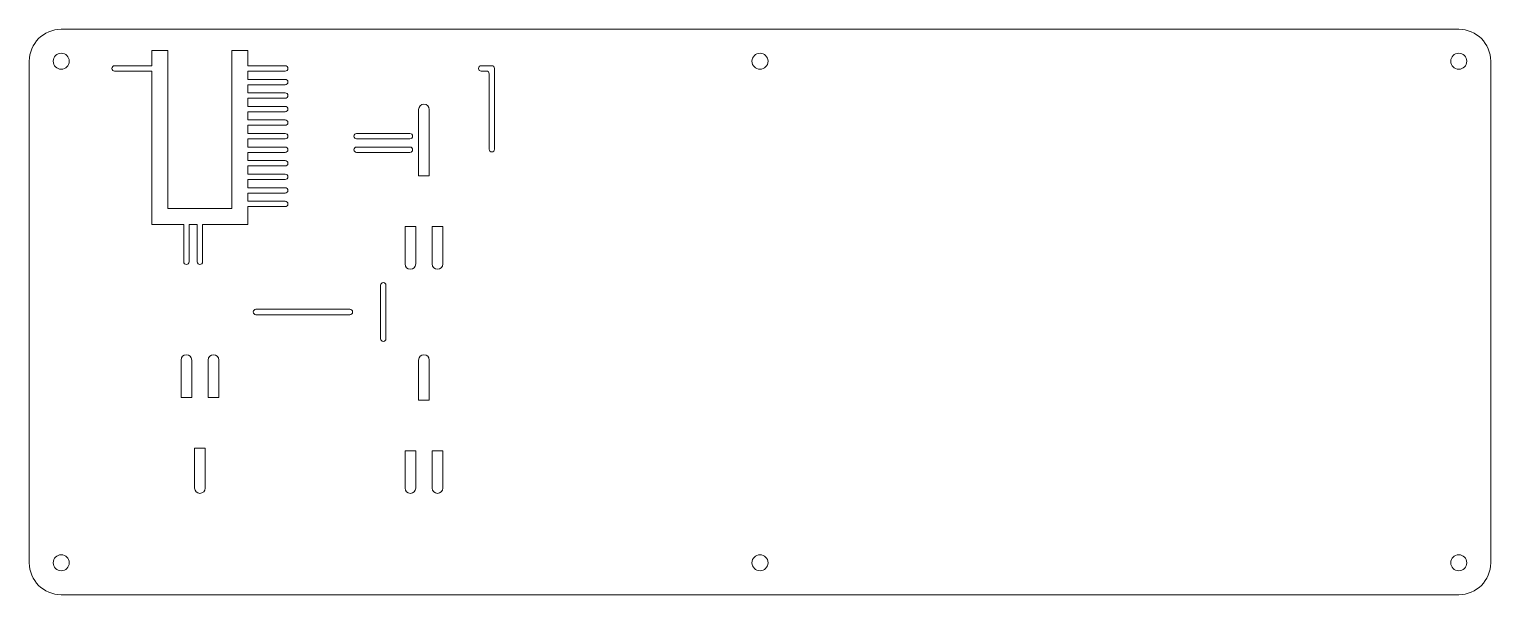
# Model space of a CAD drawing. Header units: millimetres. Extents: x 0 to 274, y -106 to 0.
import ezdxf

# ---------------------------------------------------------------- set-up
doc = ezdxf.new("R2010")
doc.units = ezdxf.units.MM
doc.header["$MEASUREMENT"] = 0

msp = doc.modelspace()

# ---------------------------------------------------------------- linework, layer by layer
at = {"color": 5, "linetype": 'Continuous', "lineweight": 15, "true_color": 0x0000ff}
for p, q in [((268, 0), (6, 0)), ((0, -6), (0, -100)), ((274, -100), (274, -6)), ((6, -106), (268, -106))]:
    msp.add_line(p, q, dxfattribs=at)
at = {"color": 1, "linetype": 'Continuous', "lineweight": 15, "true_color": 0xff0000}
for p, q in [((26, -4), (23, -4)), ((23, -4), (23, -6.85)), ((26, -33.6), (26, -4)), ((41, -4), (38, -4)), ((38, -4), (38, -33.6)), ((41, -6.85), (41, -4)), ((23, -6.85), (16, -6.85)), ((16, -7.85), (23, -7.85)), ((23, -7.85), (23, -36.6)), ((48, -6.85), (41, -6.85)), ((41, -9.39), (41, -7.85)), ((41, -7.85), (48, -7.85)), ((86.72, -6.85), (84.72, -6.85)), ((84.72, -7.85), (85.72, -7.85)), ((87.22, -22.51), (87.22, -7.35)), ((48, -9.39), (41, -9.39)), ((41, -11.93), (41, -10.39)), ((41, -10.39), (48, -10.39)), ((86.22, -8.35), (86.22, -22.51)), ((48, -11.93), (41, -11.93)), ((41, -14.47), (41, -12.93)), ((41, -12.93), (48, -12.93)), ((48, -14.47), (41, -14.47)), ((41, -17.01), (41, -15.47)), ((41, -15.47), (48, -15.47)), ((73, -15.05), (73, -27.5)), ((75, -27.5), (75, -15.05)), ((48, -17.01), (41, -17.01)), ((41, -19.55), (41, -18.01)), ((41, -18.01), (48, -18.01)), ((48, -19.55), (41, -19.55)), ((41, -22.09), (41, -20.55)), ((41, -20.55), (48, -20.55)), ((71.38, -19.55), (61.38, -19.55)), ((61.38, -20.55), (71.38, -20.55)), ((48, -22.09), (41, -22.09)), ((41, -24.63), (41, -23.09)), ((41, -23.09), (48, -23.09)), ((48, -24.63), (41, -24.63)), ((71.38, -22.09), (61.38, -22.09)), ((61.38, -23.09), (71.38, -23.09)), ((41, -27.17), (41, -25.63)), ((41, -25.63), (48, -25.63)), ((48, -27.17), (41, -27.17)), ((41, -29.71), (41, -28.17)), ((41, -28.17), (48, -28.17)), ((48, -29.71), (41, -29.71)), ((73, -27.5), (75, -27.5)), ((41, -32.25), (41, -30.71)), ((41, -30.71), (48, -30.71)), ((48, -32.25), (41, -32.25)), ((38, -33.6), (26, -33.6)), ((41, -36.6), (41, -33.25)), ((41, -33.25), (48, -33.25)), ((23, -36.6), (28.96, -36.6)), ((28.96, -36.6), (28.96, -43.6)), ((29.96, -43.6), (29.96, -36.6)), ((29.96, -36.6), (31.5, -36.6)), ((31.5, -36.6), (31.5, -43.6)), ((32.5, -43.6), (32.5, -36.6)), ((32.5, -36.6), (41, -36.6)), ((72.46, -37), (70.46, -37)), ((70.46, -37), (70.46, -44)), ((72.46, -44), (72.46, -37)), ((77.54, -37), (75.54, -37)), ((75.54, -37), (75.54, -44)), ((77.54, -44), (77.54, -37)), ((65.88, -48), (65.88, -58)), ((66.88, -58), (66.88, -48)), ((60.12, -52.5), (42.5, -52.5)), ((42.5, -53.5), (60.12, -53.5)), ((28.46, -62), (28.46, -69)), ((30.46, -69), (30.46, -62)), ((33.54, -62), (33.54, -69)), ((35.54, -69), (35.54, -62)), ((73, -62), (73, -69.5)), ((75, -69.5), (75, -62)), ((28.46, -69), (30.46, -69)), ((33.54, -69), (35.54, -69)), ((73, -69.5), (75, -69.5)), ((33, -78.5), (31, -78.5)), ((31, -78.5), (31, -86)), ((33, -86), (33, -78.5)), ((72.46, -79), (70.46, -79)), ((70.46, -79), (70.46, -86)), ((72.46, -86), (72.46, -79)), ((77.54, -79), (75.54, -79)), ((75.54, -79), (75.54, -86)), ((77.54, -86), (77.54, -79))]:
    msp.add_line(p, q, dxfattribs=at)
for centre in [(6, -6), (137, -6), (268, -6), (6, -100), (137, -100), (268, -100)]:
    msp.add_circle(centre, 1.5, dxfattribs=at)
at = {"color": 5, "linetype": 'Continuous', "lineweight": 15, "true_color": 0x0000ff}
for centre, start, end in [((6, -6), 90, 180), ((268, -6), 0, 90), ((6, -100), 180, 270), ((268, -100), 270, 0)]:
    msp.add_arc(centre, 6, start, end, dxfattribs=at)
at = {"color": 1, "linetype": 'Continuous', "lineweight": 15, "true_color": 0xff0000}
for centre, radius, start, end in [((16, -7.35), 0.5, 90, 270), ((48, -7.35), 0.5, 270, 90), ((84.72, -7.35), 0.5, 90, 270), ((85.72, -8.35), 0.5, 0, 90), ((86.72, -7.35), 0.5, 0, 90), ((48, -9.89), 0.5, 270, 90), ((48, -12.43), 0.5, 270, 90), ((48, -14.97), 0.5, 270, 90), ((74, -15.05), 1, 0, 180), ((48, -17.51), 0.5, 270, 90), ((48, -20.05), 0.5, 270, 90), ((61.38, -20.05), 0.5, 90, 270), ((71.38, -20.05), 0.5, 270, 90), ((48, -22.59), 0.5, 270, 90), ((48, -25.13), 0.5, 270, 90), ((61.38, -22.59), 0.5, 90, 270), ((71.38, -22.59), 0.5, 270, 90), ((86.72, -22.51), 0.5, 180, 0), ((48, -27.67), 0.5, 270, 90), ((48, -30.21), 0.5, 270, 90), ((48, -32.75), 0.5, 270, 90), ((29.46, -43.6), 0.5, 180, 0), ((32, -43.6), 0.5, 180, 0), ((71.46, -44), 1, 180, 0), ((76.54, -44), 1, 180, 0), ((66.38, -48), 0.5, 0, 180), ((42.5, -53), 0.5, 90, 270), ((60.12, -53), 0.5, 270, 90), ((66.38, -58), 0.5, 180, 0), ((29.46, -62), 1, 0, 180), ((34.54, -62), 1, 0, 180), ((74, -62), 1, 0, 180), ((32, -86), 1, 180, 0), ((71.46, -86), 1, 180, 0), ((76.54, -86), 1, 180, 0)]:
    msp.add_arc(centre, radius, start, end, dxfattribs=at)

doc.saveas('drawing.dxf')
